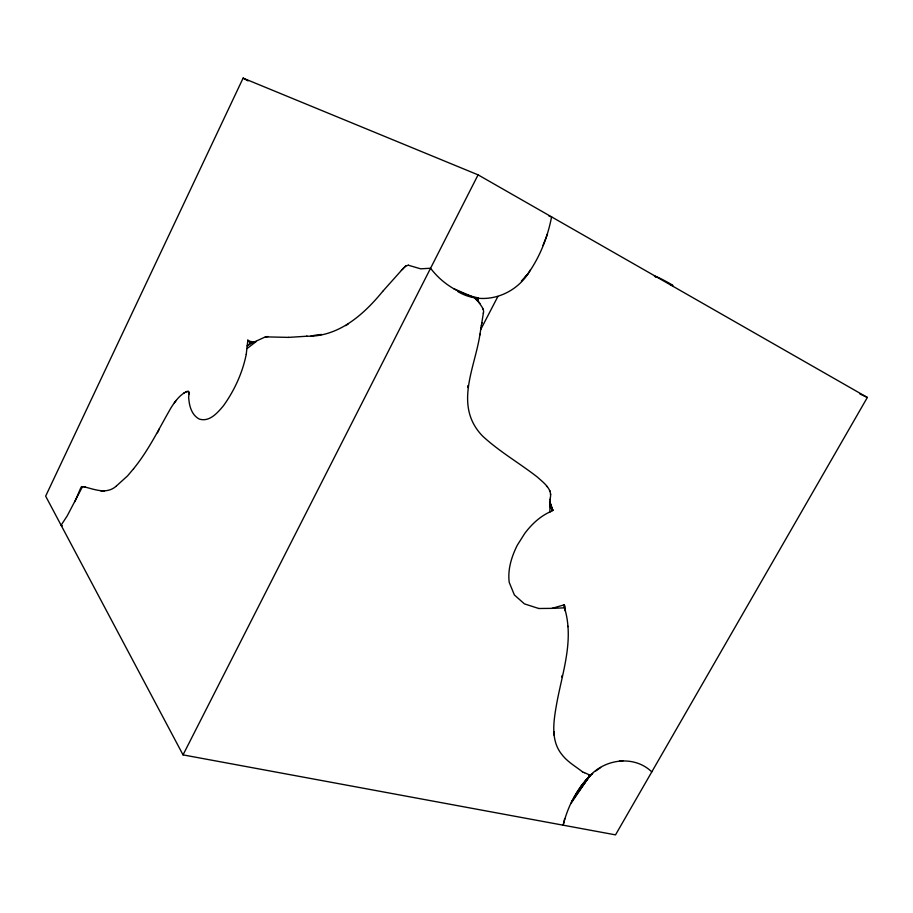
<?xml version="1.0" encoding="UTF-8"?>
<svg xmlns="http://www.w3.org/2000/svg" width="913" height="913" viewBox="0 0 913 913"><rect width="100%" height="100%" fill="white"/><g stroke="black" fill="none" stroke-linecap="round" stroke-linejoin="round"><path stroke-width="1.37" d="M551.623 508.872L552.627 510.253L549.911 501.967L550.642 507.308L552.787 510.47L549.911 501.967L550.311 498.121M549.888 512.17L549.888 503.497L550.539 506.932M479.998 334.044C474.965 368.293 453.453 405.749 482.509 436.003C499.285 451.57 519.349 463.028 537.437 477.122C543.246 482.498 552.331 488.706 550.345 497.847M467.661 387.523L467.741 385.754M408.271 265.204L420.665 268.821L430.571 268.251C442.223 283.646 459.307 294.248 478.275 297.889C476.13 302.58 485.214 307.247 483.388 313.342M550.596 494.675L550.63 493.944M483.422 312.76L481.322 325.895M479.873 335.003L480.957 327.801M564.633 608.252C574.129 639.876 562.648 671.557 556.862 702.713C553.883 719.661 549.98 739.987 561.872 754.526C567.384 761.807 575.452 766.327 582.505 771.839M246.248 354.29L247.845 340.115L249.774 342.238L252.536 342.786L265.432 336.863L288.634 337.388M481.413 325.427L480.866 328.246M561.826 677.069L562.146 675.494M563.184 825.192C567.863 805.882 577.746 786.698 592.628 773.482M246.248 354.29C242.538 372.812 234.458 390.365 223.502 405.703C217.625 412.699 209.682 422.194 199.411 419.124C192.038 415.415 189.413 406.707 188.831 399.038C187.827 397.178 191.011 390.262 186.845 391.437C179.884 394.736 175.182 401.264 171.142 407.586C159.147 428.265 148.853 450.052 133.606 468.7M563.447 823.994L564.713 818.55M527.6 274.254C539.788 257.238 547.617 237.369 551.589 216.895L549.078 216.176M481.881 323.282L482.041 322.666M542.973 245.529L547.48 234.07M74.855 501.739L80.652 488.113L81.531 486.629L82.398 486.823L67.254 515.811L61.091 525.226L62.392 525.762M243.098 78.13L45.65 496.147L183.034 754.88L615.522 834.87L867.35 397.452L478.081 174.851L243.098 78.13L248.085 80.892M157.458 432.796L159.398 428.745M570.865 803.623L590.026 775.274L592.446 773.631M183.034 754.88L478.081 174.851M480.637 329.684L497.882 296.474M571.858 801.203L589.513 776.278C605.079 758.726 634.33 754.948 651.779 771.884M590.197 775.103L579.538 788.604L586.603 779.622L575.681 794.789L590.323 775.194L574.368 796.878M457.812 291.544C483.331 306.928 516.496 295.344 530.327 269.963M586.603 779.622L576.97 792.712L590.209 775.171L578.26 790.658L590.095 775.148L584.468 772.695M174.349 402.816L176.152 400.476M580.816 786.572L583.658 782.989M133.606 468.7L127.569 475.878L115.905 486.424M524.564 277.803L527.6 274.254L521.391 281.033M582.174 784.678L589.513 776.278M382.627 291.452L401.469 270.351M382.684 291.395C363.648 314.7 338.495 337.057 306.54 336.212M401.4 270.419L404.117 267.6A32.48 16.833 -64.8 0 1 405.794 265.968L408.442 265.215M478.275 297.889L476.62 299.601L474.269 297.592L453.738 288.679M402.188 269.563L403.5 268.228M404.117 267.6L406.194 265.592M552.593 510.207L552.228 510.938C541.01 515.434 531.971 523.822 524.792 533.363L517.272 545.255C511.565 556.702 507.537 569.495 509.226 582.414L514.384 594.968L524.427 603.881L538.784 608.503M246.978 348.595L256.302 341.462M251.235 342.58L247.138 345.879L252.091 342.752M595.835 770.949L600.697 767.502M345.73 325.656L348.07 324.047M247.891 340.184L248.359 341.006L254.704 342.204M183.741 393.149L184.586 392.647M115.905 486.424C106.718 494.253 95.568 489.722 85.525 487.177M185.864 391.939L188.614 391.369L188.786 394.199M564.451 605.41L564.211 604.828L552 608.366L538.784 608.503M475.308 298.483L478.161 298.106L478.115 300.982M267.966 336.555L265.421 336.851M104.596 490.897L102.667 491.091M619.539 760.94L622.986 760.769M552 608.366L564.599 607.83L564.77 609.485M288.508 337.388L307.053 336.212M84.943 487.063L81.531 486.618M100.852 490.966L102.633 491.091M249.774 342.238L250.801 342.409M85.514 487.177L84.966 487.074A87.831 32.434 -72.5 0 0 84.076 486.937M588.623 774.817L589.946 775.114M584.468 772.695L582.505 771.85M670.268 284.559C681.281 289.547 655.089 275.007 654.461 276.205M859.909 393.982L867.35 397.452M655.078 276.628L655.99 277.198M547.127 486.652L546.533 486.104M474.269 297.592L479.93 303.447M248.747 341.268L249.397 341.93M550.938 507.811L549.888 502.173L550.779 507.56L552.787 510.47L549.843 502.926M550.779 507.56L552.627 510.253L549.831 502.572M549.786 490.532L550.014 491.274M567.681 626.044L567.84 626.706M549.9 503.679L550.493 506.749M549.854 503.131L550.642 507.308L549.946 504.41M550.379 506.373L549.911 503.85L550.334 506.179M482.635 308.32L482.737 308.959M564.223 604.828L564.942 610.683M564.622 608.218L564.554 607.202M564.496 605.981L564.554 606.666M564.417 604.988L564.565 607.305L564.417 605.022M549.843 502.96L549.934 504.204M554.02 731.758L554.043 733.47M554.054 734.36L554.065 735.193M550.071 499.97A24.56 18.157 -53 0 1 550.162 499.194M310.797 336.189A168.7 82.935 -70.9 0 1 321.764 334.5"/></g></svg>
